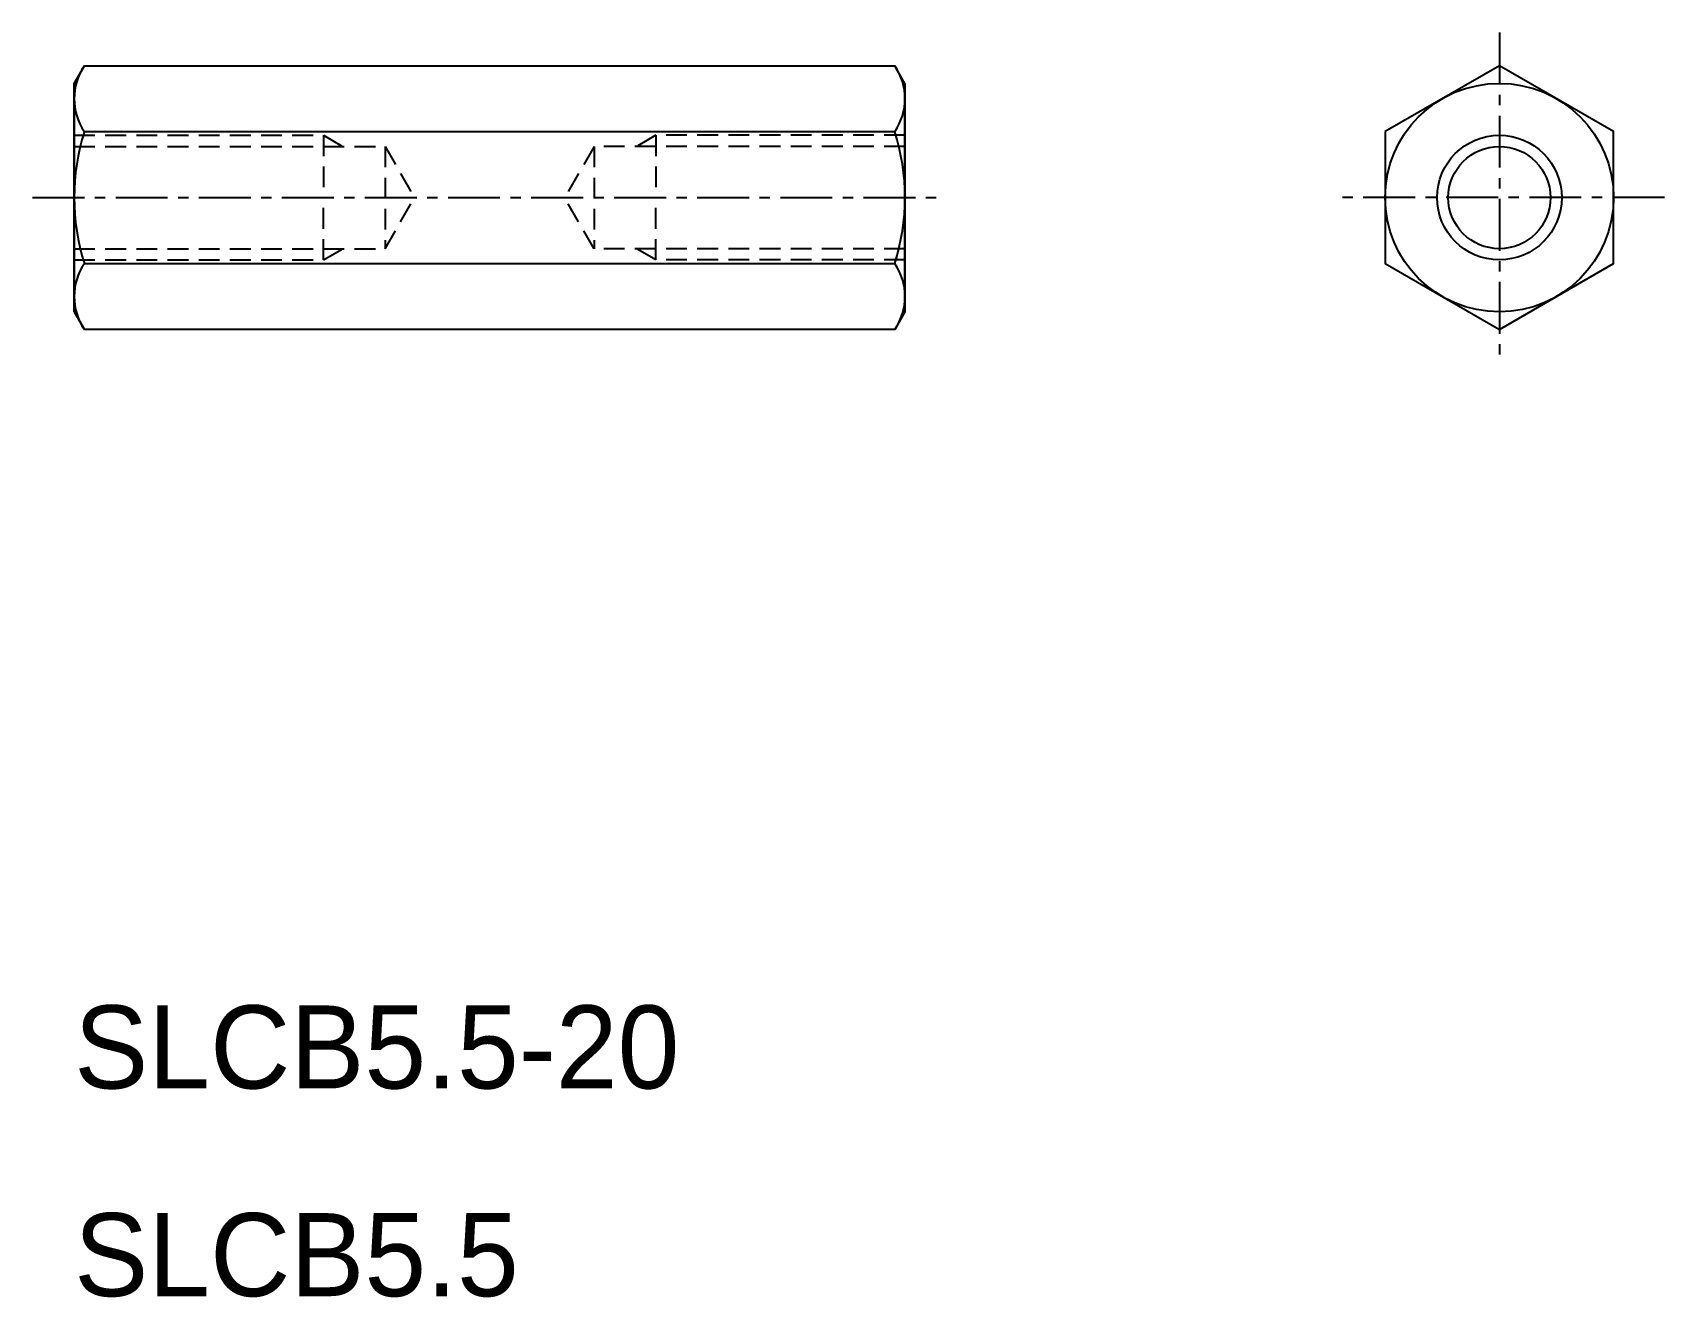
# Model space of a CAD drawing. Extents: x -54.6 to -15.3, y -136.9 to -106.5.
import ezdxf

# ---------------------------------------------------------------- set-up
doc = ezdxf.new("R2010")
doc.units = 0
doc.linetypes.add('CENTER', pattern=[2, 1.25, -0.25, 0.25, -0.25])
doc.linetypes.add('DASHED', pattern=[0.75, 0.5, -0.25])
doc.layers.get('0').update_dxf_attribs({"linetype": 'CONTINUOUS'})
doc.layers.add('CENTER', color=1, linetype='CENTER')

msp = doc.modelspace()

# ---------------------------------------------------------------- linework, layer by layer
at = {"color": 7, "linetype": 'CONTINUOUS'}
for p, q in [((-53.579, -107.716), (-53.333, -107.291)), ((-53.334, -107.291), (-33.825, -107.291)), ((-33.579, -107.716), (-33.825, -107.291)), ((-53.579, -107.716), (-53.579, -113.216)), ((-53.579, -113.216), (-53.579, -107.716)), ((-33.579, -107.716), (-33.579, -113.216)), ((-33.579, -113.216), (-33.579, -107.716)), ((-33.579, -107.716), (-33.579, -113.216)), ((-53.333, -108.879), (-33.825, -108.879)), ((-53.333, -112.054), (-33.825, -112.054)), ((-53.579, -113.216), (-53.333, -113.642)), ((-33.579, -113.216), (-33.825, -113.642)), ((-33.825, -113.642), (-53.333, -113.642)), ((-52.795, -113.642), (-52.795, -113.642))]:
    msp.add_line(p, q, dxfattribs=at)
at = {"color": 3, "linetype": 'DASHED'}
for p, q in [((-53.579, -108.966), (-47.579, -108.966)), ((-47.579, -108.966), (-47.579, -110.466)), ((-47.579, -108.966), (-47.11, -109.237)), ((-39.579, -108.966), (-40.048, -109.237)), ((-39.579, -108.966), (-39.579, -110.466)), ((-33.579, -108.966), (-39.579, -108.966)), ((-53.579, -109.237), (-46.096, -109.237)), ((-46.096, -109.237), (-46.096, -111.696)), ((-46.096, -109.237), (-45.386, -110.466)), ((-41.062, -109.237), (-41.772, -110.466)), ((-41.062, -109.237), (-41.062, -111.696)), ((-33.579, -109.237), (-41.062, -109.237)), ((-47.579, -111.966), (-47.579, -110.466)), ((-46.096, -111.696), (-45.386, -110.466)), ((-41.062, -111.696), (-41.772, -110.466)), ((-39.579, -111.966), (-39.579, -110.466)), ((-53.579, -111.696), (-46.096, -111.696)), ((-47.579, -111.966), (-47.11, -111.696)), ((-33.579, -111.696), (-41.062, -111.696)), ((-39.579, -111.966), (-40.048, -111.696)), ((-53.579, -111.966), (-47.579, -111.966)), ((-33.579, -111.966), (-39.579, -111.966))]:
    msp.add_line(p, q, dxfattribs=at)
at = {"color": 7, "linetype": 'CONTINUOUS'}
msp.add_lwpolyline([(-22.02, -108.879), (-22.02, -112.054), (-19.27, -113.642), (-16.52, -112.054), (-16.52, -108.879), (-19.27, -107.291)], close=True, dxfattribs=at)
for radius in [2.75, 1.23]:
    msp.add_circle((-19.27, -110.466), radius, dxfattribs=at)
at = {"color": 3, "linetype": 'CONTINUOUS'}
msp.add_circle((-19.27, -110.466), 1.5, dxfattribs=at)
at = {"color": 7, "linetype": 'CONTINUOUS'}
for centre, radius, start, end in [((-52.173, -108.085), 1.406, 145.6125, 214.3875), ((-34.985, -108.085), 1.406, 325.6125, 34.3875), ((-48.325, -110.466), 5.254, 162.412, 197.588), ((-38.833, -110.466), 5.254, 342.412, 17.588), ((-52.173, -112.848), 1.406, 145.6125, 214.3875), ((-34.985, -112.848), 1.406, 325.6125, 34.3875)]:
    msp.add_arc(centre, radius, start, end, dxfattribs=at)
at = {"layer": 'CENTER', "color": 1, "linetype": 'CENTER'}
for p, q in [((-19.27, -106.495), (-19.27, -114.438)), ((-54.579, -110.466), (-32.579, -110.466)), ((-15.298, -110.466), (-23.241, -110.466))]:
    msp.add_line(p, q, dxfattribs=at)

# ---------------------------------------------------------------- texts
at = {"color": 7, "linetype": 'CONTINUOUS'}
for s, p in [('SLCB5.5-20', (-53.579, -131.912)), ('SLCB5.5', (-53.579, -136.912))]:
    msp.add_text(s, height=2, dxfattribs=at).set_placement(p)

doc.saveas('drawing.dxf')
